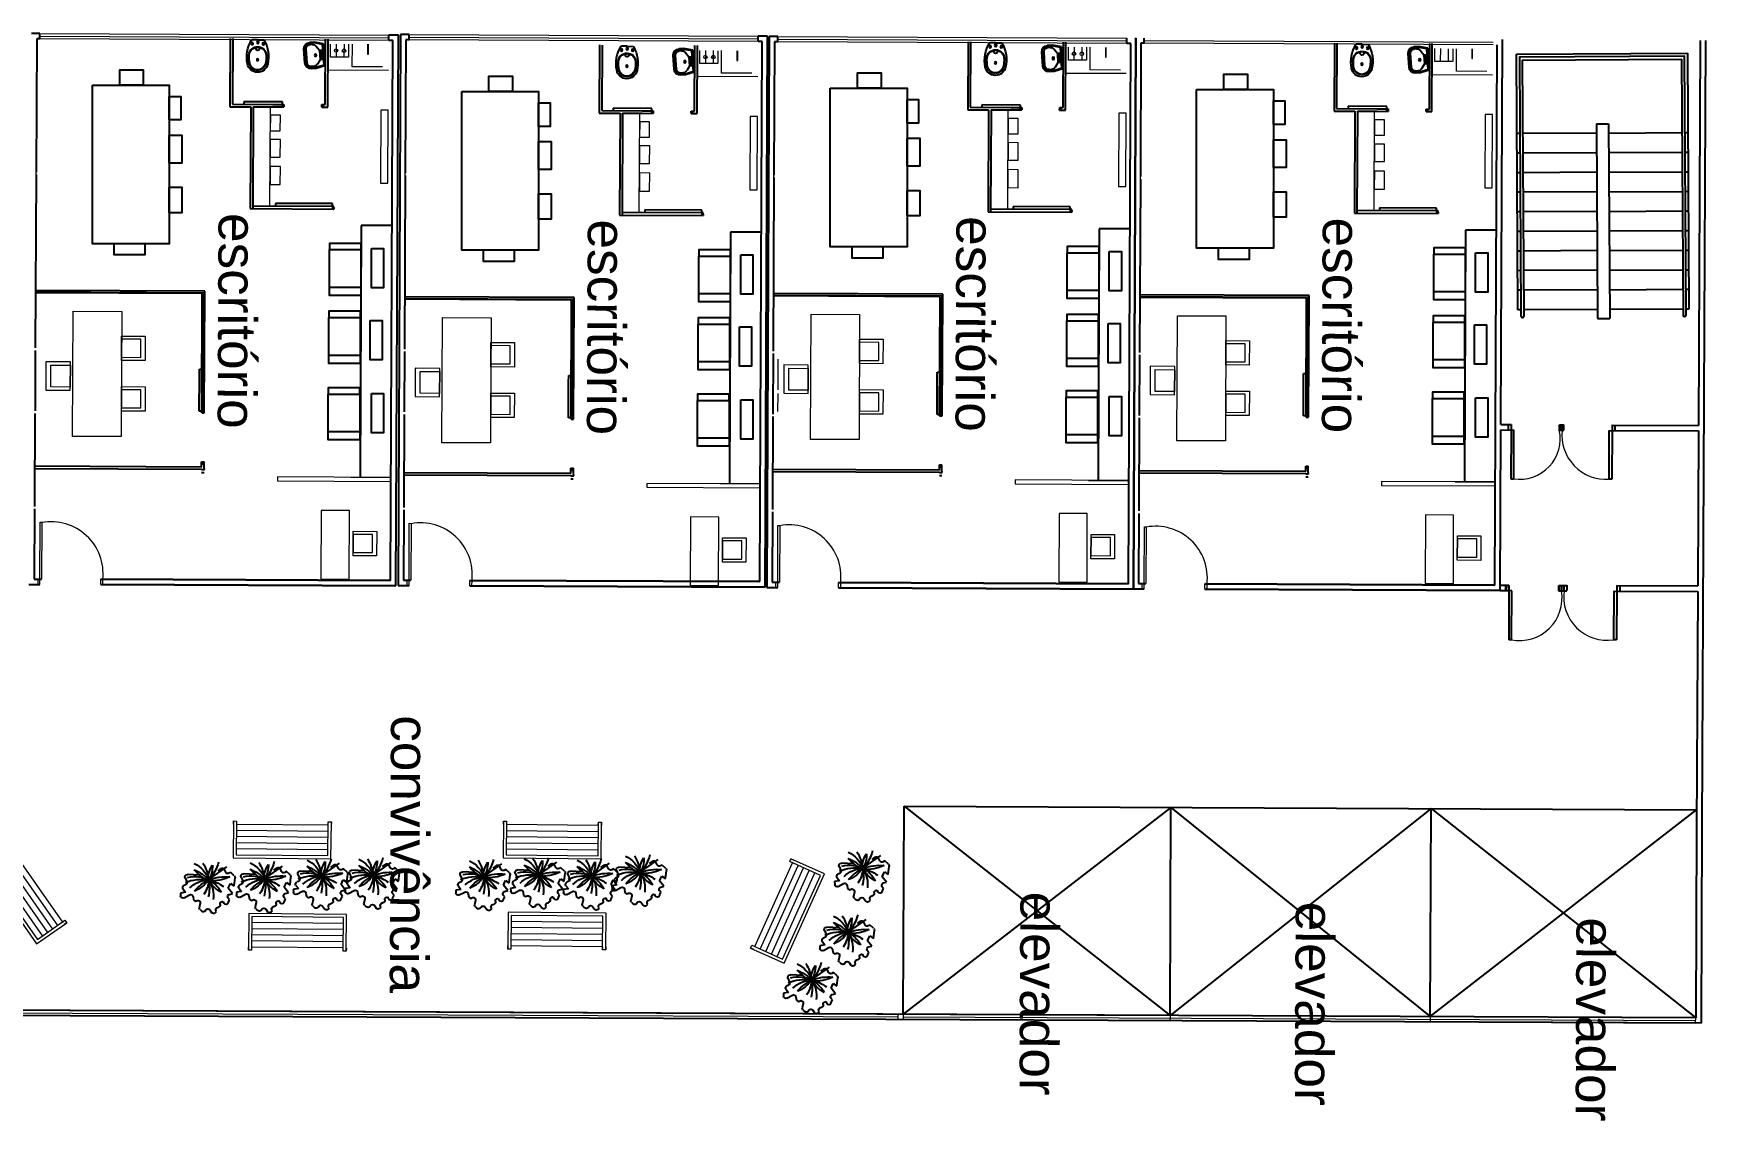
# Model space of a CAD drawing. Header units: metres. Extents: x 322294 to 7190115, y 7390841 to 10157759.
# Drawn here: x 323677.83 to 323705.16, y 7392809.88 to 7392827.64 of the extents above; entities that cross this region are included whole.
import ezdxf

# ---------------------------------------------------------------- set-up
doc = ezdxf.new("R2010")
doc.units = ezdxf.units.M
doc.layers.get('0').update_dxf_attribs({"lineweight": 18})
for name, color, linetype in [('Alvenaria', 6, 'Continuous'), ('Corrimão', 1, 'Continuous'), ('greeb', 92, 'Continuous'), ('HIDRAULICA', 3, 'Continuous'), ('PECAS', 2, 'Continuous')]:
    doc.layers.add(name, color=color, linetype=linetype)
for name, color, linetype, lineweight in [('ESQUADRIA', 2, 'Continuous', 15), ('linagrossa', 7, 'Continuous', 25), ('MÓVEIS', 7, 'Continuous', 13), ('PISO', 254, 'Continuous', 9), ('VIDRO', 4, 'Continuous', 15)]:
    doc.layers.add(name, color=color, linetype=linetype, lineweight=lineweight)
doc.styles.get("Standard").update_dxf_attribs({"font": 'arial.ttf'})

# ---------------------------------------------------------------- blocks, each defined once
blk = doc.blocks.new('Escada Emergência')
at = {"layer": 'Alvenaria'}
for p, q in [((-4.18, -0.05), (-4.18, 0)), ((-4.18, 0), (0, 0)), ((-3.86, -0.05), (-3.86, 0)), ((-3.54, -0.05), (-3.54, 0)), ((-3.22, -0.05), (-3.22, 0)), ((-2.9, -0.05), (-2.9, 0)), ((-2.58, -0.05), (-2.58, 0)), ((-2.26, -0.05), (-2.26, 0)), ((-1.94, -0.05), (-1.94, 0)), ((-1.62, -0.05), (-1.62, 0)), ((-1.3, -0.05), (-1.3, 0)), ((0, -2.8), (0, 0)), ((-4.18, -1.3), (-4.18, -0.1)), ((-3.86, -1.3), (-3.86, -0.1)), ((-3.54, -1.3), (-3.54, -0.1)), ((-3.22, -1.3), (-3.22, -0.1)), ((-2.9, -1.3), (-2.9, -0.1)), ((-2.58, -1.3), (-2.58, -0.1)), ((-2.26, -1.3), (-2.26, -0.1)), ((-1.94, -1.3), (-1.94, -0.1)), ((-1.62, -1.3), (-1.62, -0.1)), ((-1.3, -1.3), (-1.3, -0.1)), ((-1.15, -1.3), (-4.33, -1.3)), ((-4.33, -1.5), (-4.33, -1.3)), ((-1.15, -1.5), (-1.15, -1.3)), ((-1.15, -1.5), (-4.33, -1.5)), ((-4.18, -1.5), (-4.18, -2.7)), ((-3.86, -1.5), (-3.86, -2.7)), ((-3.54, -1.5), (-3.54, -2.7)), ((-3.22, -1.5), (-3.22, -2.7)), ((-2.9, -1.5), (-2.9, -2.7)), ((-2.58, -1.5), (-2.58, -2.7)), ((-2.26, -1.5), (-2.26, -2.7)), ((-1.94, -1.5), (-1.94, -2.7)), ((-1.62, -1.5), (-1.62, -2.7)), ((-1.3, -1.5), (-1.3, -2.7)), ((-4.18, -2.75), (-4.18, -2.8)), ((-4.18, -2.8), (0, -2.8)), ((-3.86, -2.75), (-3.86, -2.8)), ((-3.54, -2.75), (-3.54, -2.8)), ((-3.22, -2.75), (-3.22, -2.8)), ((-2.9, -2.75), (-2.9, -2.8)), ((-2.58, -2.75), (-2.58, -2.8)), ((-2.26, -2.75), (-2.26, -2.8)), ((-1.94, -2.75), (-1.94, -2.8)), ((-1.62, -2.75), (-1.62, -2.8)), ((-1.3, -2.75), (-1.3, -2.8))]:
    blk.add_line(p, q, dxfattribs=at)
at = {"layer": 'Corrimão'}
blk.add_lwpolyline([(-4.28, -0.05), (-0.05, -0.05), (-0.05, -2.75), (-4.28, -2.75, -1), (-4.28, -2.7), (-0.1, -2.7), (-0.1, -0.1), (-4.28, -0.1, -1)], format="xyb", close=True, dxfattribs=at)
blk = doc.blocks.new('tree-pl-31')
at = {"color": 0, "linetype": 'ByBlock'}
for p, q in [((-1.118, 0.086), (-0.991, 0.248)), ((-0.991, 0.248), (-0.91, 0.222)), ((-0.025, 0.096), (-0.862, 0.508)), ((-0.783, 0.29), (-0.75, 0.409)), ((-0.607, 0.471), (-0.458, 0.392)), ((0.314, 0.334), (0.829, 0.44)), ((0.946, 0.317), (0.902, 0.145)), ((0.977, 0.023), (1.035, 0.01)), ((-1.042, -0.33), (-1.136, -0.004)), ((-0.905, -0.207), (-1.042, -0.33)), ((-0.926, -0.64), (-0.782, -0.388)), ((-0.787, -0.657), (-0.926, -0.64)), ((-0.782, -0.388), (-0.905, -0.207)), ((0.74, -0.655), (0.668, -0.734)), ((0.74, -0.513), (0.74, -0.655)), ((1.118, -0.503), (0.872, -0.418)), ((1.101, -0.136), (1.021, -0.279)), ((1.021, -0.279), (1.238, -0.279)), ((1.238, -0.279), (1.25, -0.398)), ((-0.761, -0.878), (-0.716, -0.812)), ((-0.679, -1.011), (-0.761, -0.878)), ((-0.472, -0.907), (-0.499, -0.99)), ((-0.446, -0.906), (-0.472, -0.907)), ((-0.214, -1.12), (-0.244, -1.12)), ((-0.14, -1.29), (-0.129, -1.269)), ((-0.077, -1.333), (-0.14, -1.29)), ((0.128, -1.175), (0.069, -1.294)), ((0.32, -1.182), (0.291, -1.15)), ((0.533, -1.094), (0.473, -1.174)), ((0.481, -0.835), (0.551, -1.015)), ((0.668, -0.734), (0.62, -0.71))]:
    blk.add_line(p, q, dxfattribs=at)
for centre, radius, start, end in [((1.134, 1.495), 1.837, 204.01258, 231.15221), ((1.163, -0.151), 1.219, 124.5644, 168.64432), ((1.805, 0.115), 1.837, 157.61267, 180.81329), ((-1.04, 0.024), 0.1, 141.86272, 196.07988), ((-0.44, -1.708), 1.837, 77.33424, 105.43579), ((-0.44, 1.834), 1.837, 254.56421, 282.66576), ((-0.88, 0.317), 0.1, 252.24341, 344.54933), ((-0.654, 0.383), 0.1, 62.15895, 164.54933), ((0.679, -1.616), 1.837, 111.56279, 134.18424), ((-1.181, 0.474), 1.219, 305.80884, 342.56663), ((0.68, -0.921), 1.219, 123.73175, 160.48954), ((-1.182, -0.151), 1.219, 11.35568, 42.1465), ((0.929, 0.831), 1.219, 187.74703, 218.98324), ((1.083, -0.411), 1.219, 157.12713, 196.64003), ((0.719, -0.892), 1.219, 84.39933, 129.21764), ((-0.565, -1.675), 1.837, 48.96319, 73.76269), ((1.485, -0.961), 1.837, 121.9513, 146.58474), ((-1.047, 1.569), 1.837, 303.45503, 328.08846), ((1.163, 0.343), 1.219, 191.35568, 223.75306), ((1.805, 0.077), 1.837, 179.18671, 202.43807), ((0.558, -1.662), 1.837, 77.21474, 107.99123), ((0.114, -1.127), 1.219, 55.24334, 95.82227), ((0.895, 0.903), 1.219, 222.07606, 257.97502), ((0.849, 0.342), 0.1, 345.74529, 101.55475), ((0.999, 0.121), 0.1, 165.74529, 257.31082), ((1.013, -0.088), 0.1, 330.96283, 77.31082), ((-0.798, -0.756), 0.1, 325.85938, 83.2062), ((0.574, -0.799), 0.1, 62.83364, 201.1591), ((0.84, -0.513), 0.1, 71.08283, 180), ((1.151, -0.408), 0.1, 251.08283, 6.00473), ((-0.594, -0.959), 0.1, 211.51649, 342.00791), ((-0.442, -1.006), 0.1, 356.15566, 92.29225), ((-0.242, -1.02), 0.1, 176.15566, 268.75374), ((-0.216, -1.22), 0.1, 330.5417, 88.75374), ((-0.021, -1.25), 0.1, 235.69401, 333.92079), ((0.218, -1.219), 0.1, 43.07036, 153.92079), ((0.393, -1.113), 0.1, 223.07036, 322.83506), ((0.453, -1.034), 0.1, 322.83506, 10.9464)]:
    blk.add_arc(centre, radius, start, end, dxfattribs=at)
blk = doc.blocks.new('BANCO DE PRAÇA')
at = {"layer": 'MÓVEIS'}
for p, q in [((-1258.724, -31.249), (-1257.124, -31.249)), ((-1258.724, -31.849), (-1258.724, -31.249)), ((-1258.674, -31.299), (-1257.174, -31.299)), ((-1258.674, -31.849), (-1258.674, -31.299)), ((-1258.674, -31.399), (-1257.174, -31.399)), ((-1257.174, -31.299), (-1257.174, -31.849)), ((-1257.124, -31.249), (-1257.124, -31.849)), ((-1258.674, -31.499), (-1257.174, -31.499)), ((-1258.674, -31.599), (-1257.174, -31.599)), ((-1258.674, -31.699), (-1257.174, -31.699)), ((-1258.724, -31.799), (-1258.724, -31.849)), ((-1258.724, -31.849), (-1258.674, -31.849)), ((-1258.674, -31.799), (-1257.174, -31.799)), ((-1258.674, -31.849), (-1258.674, -31.799)), ((-1257.174, -31.799), (-1257.174, -31.849)), ((-1257.174, -31.849), (-1257.124, -31.849)), ((-1257.124, -31.849), (-1257.124, -31.799))]:
    blk.add_line(p, q, dxfattribs=at)
blk = doc.blocks.new('new block.dwg vaso sanitario')
at = {"layer": 'PECAS', "color": 0}
for q in [(0, 95.742742), (0, -95.742742)]:
    blk.add_line((0, 0), q, dxfattribs=at)
for centre, radius in [((40.000002, 0), 17.500001), ((62.500003, 91.500003), 17.500001), ((325.000014, 0), 15.000001), ((62.500003, -91.500004), 17.500001)]:
    blk.add_circle(centre, radius, dxfattribs=at)
for centre, radius, start, end in [((7.500001, 95.742742), 7.5, 120.612911, 180), ((281.877309, -367.965429), 546.302538, 78.038978, 120.612911), ((257.500011, 0), 145.000006, 94.115245, 180), ((257.500011, 0), 145.000006, 180, 265.884755), ((257.500011, 0), 138.500006, 94.115245, 180), ((257.500011, 0), 138.500006, 180, 265.884755), ((145.000006, 0), 30.000001, 213.541951, 146.458049), ((282.97582, -354.084727), 500.00002, 77.754014, 94.115245), ((282.97582, -354.084727), 493.50002, 77.754014, 94.115245), ((359.829176, 0), 131.170844, 0, 77.754014), ((359.829176, 0), 131.170844, 282.245986, 0), ((359.829176, 0), 137.670844, 0, 77.754014), ((359.829176, 0), 137.670844, 282.245986, 0), ((359.829176, 0), 170.170846, 0, 78.038978), ((359.829176, 0), 170.170846, 281.961022, 0), ((7.500001, -95.742742), 7.5, 180, 239.387089), ((281.877309, 367.965428), 546.302538, 239.387089, 281.961022), ((282.97582, 354.084726), 500.00002, 265.884755, 282.245986), ((282.97582, 354.084726), 493.50002, 265.884755, 282.245986)]:
    blk.add_arc(centre, radius, start, end, dxfattribs=at)
blk = doc.blocks.new('pia de banheiro')
at = {"layer": 'HIDRAULICA', "color": 0}
for p, q in [((-1167.941, -47.098), (-1167.741, -47.048)), ((-1167.941, -47.598), (-1167.941, -47.098)), ((-1167.921, -47.113), (-1167.736, -47.067)), ((-1167.921, -47.582), (-1167.921, -47.113)), ((-1167.921, -47.248), (-1167.841, -47.248)), ((-1167.841, -47.248), (-1167.767, -47.141)), ((-1167.841, -47.248), (-1167.841, -47.448)), ((-1167.741, -47.048), (-1167.632, -47.048)), ((-1167.741, -47.068), (-1167.632, -47.068)), ((-1167.685, -47.098), (-1167.632, -47.098)), ((-1167.541, -47.506), (-1167.541, -47.189)), ((-1167.511, -47.506), (-1167.511, -47.189)), ((-1167.491, -47.506), (-1167.491, -47.189)), ((-1167.941, -47.598), (-1167.741, -47.648)), ((-1167.841, -47.448), (-1167.921, -47.448)), ((-1167.921, -47.582), (-1167.736, -47.628)), ((-1167.841, -47.448), (-1167.771, -47.553)), ((-1167.741, -47.628), (-1167.632, -47.628)), ((-1167.741, -47.648), (-1167.632, -47.648)), ((-1167.687, -47.598), (-1167.632, -47.598))]:
    blk.add_line(p, q, dxfattribs=at)
for centre, radius in [((-1167.881, -47.348), 0.0195), ((-1167.881, -47.298), 0.0183), ((-1167.881, -47.398), 0.0182), ((-1167.741, -47.348), 0.0234)]:
    blk.add_circle(centre, radius, dxfattribs=at)
for centre, radius, start, end in [((-1167.685, -47.198), 0.1, 90, 145.2405), ((-1167.632, -47.189), 0.141, 0, 90), ((-1167.632, -47.189), 0.121, 0, 90), ((-1167.632, -47.189), 0.0914, 0, 90), ((-1167.687, -47.498), 0.1, 213.7272, 270), ((-1167.632, -47.506), 0.0914, 270, 0), ((-1167.632, -47.506), 0.121, 270, 0), ((-1167.632, -47.506), 0.141, 270, 0)]:
    blk.add_arc(centre, radius, start, end, dxfattribs=at)

msp = doc.modelspace()

# ---------------------------------------------------------------- linework, layer by layer
at = {"layer": 'ESQUADRIA'}
for centre, radius, start, end in [((323702.122, 7392821.024), 0.664, 261.6791, 11.9465), ((323703.537, 7392821.082), 0.723, 173.6941, 273.7321), ((323678.117, 7392818.818), 0.848, 353.7691, 100.3564), ((323684.153, 7392818.801), 0.848, 353.7691, 100.3564), ((323690.18, 7392818.768), 0.848, 353.7691, 100.3564), ((323696.17, 7392818.745), 0.848, 353.7691, 100.3564), ((323702.122, 7392818.421), 0.695, 258.9733, 9.4248), ((323703.557, 7392818.443), 0.714, 172.1297, 278.4274)]:
    msp.add_arc(centre, radius, start, end, dxfattribs=at)
at = {"layer": 'linagrossa'}
for p, q in [((323677.931, 7392827.644), (323677.792, 7392827.644)), ((323677.879, 7392827.556), (323677.869, 7392825.38)), ((323677.931, 7392827.556), (323677.879, 7392827.556)), ((323677.931, 7392827.556), (323677.931, 7392827.644)), ((323681.042, 7392827.561), (323681.037, 7392826.448)), ((323681.083, 7392827.56), (323681.078, 7392826.489)), ((323682.596, 7392826.482), (323682.601, 7392827.553)), ((323682.637, 7392826.441), (323682.642, 7392827.553)), ((323683.792, 7392827.617), (323683.638, 7392827.618)), ((323683.638, 7392827.53), (323683.638, 7392827.618)), ((323683.704, 7392827.53), (323683.638, 7392827.53)), ((323683.664, 7392818.705), (323683.704, 7392827.53)), ((323683.751, 7392818.617), (323683.792, 7392827.617)), ((323683.828, 7392827.627), (323683.787, 7392818.627)), ((323683.967, 7392827.626), (323683.828, 7392827.627)), ((323683.915, 7392827.539), (323683.905, 7392825.363)), ((323683.967, 7392827.539), (323683.915, 7392827.539)), ((323683.967, 7392827.539), (323683.967, 7392827.626)), ((323689.673, 7392827.513), (323689.674, 7392827.6)), ((323689.74, 7392827.512), (323689.673, 7392827.513)), ((323689.828, 7392827.599), (323689.674, 7392827.6)), ((323689.7, 7392818.688), (323689.74, 7392827.512)), ((323689.787, 7392818.6), (323689.828, 7392827.599)), ((323689.855, 7392827.594), (323689.814, 7392818.594)), ((323689.994, 7392827.593), (323689.855, 7392827.594)), ((323689.942, 7392827.506), (323689.932, 7392825.33)), ((323689.994, 7392827.506), (323689.942, 7392827.506)), ((323689.994, 7392827.506), (323689.994, 7392827.593)), ((323693.105, 7392827.51), (323693.1, 7392826.398)), ((323693.146, 7392827.51), (323693.141, 7392826.438)), ((323694.659, 7392826.432), (323694.664, 7392827.503)), ((323694.7, 7392826.39), (323694.705, 7392827.503)), ((323695.701, 7392827.48), (323695.701, 7392827.567)), ((323695.767, 7392827.479), (323695.701, 7392827.48)), ((323695.727, 7392818.654), (323695.767, 7392827.479)), ((323695.845, 7392827.571), (323695.804, 7392818.571)), ((323695.814, 7392818.567), (323695.855, 7392827.566)), ((323695.932, 7392827.483), (323695.922, 7392825.307)), ((323695.984, 7392827.483), (323695.932, 7392827.483)), ((323695.984, 7392827.483), (323695.984, 7392827.57)), ((323699.095, 7392827.487), (323699.09, 7392826.375)), ((323699.136, 7392827.487), (323699.131, 7392826.416)), ((323700.649, 7392826.409), (323700.654, 7392827.48)), ((323700.69, 7392826.368), (323700.695, 7392827.48)), ((323701.816, 7392821.254), (323701.845, 7392827.544)), ((323705.075, 7392827.529), (323705.046, 7392821.239)), ((323705.162, 7392827.529), (323705.104, 7392814.661)), ((323687.08, 7392827.456), (323687.075, 7392826.343)), ((323687.121, 7392827.455), (323687.116, 7392826.384)), ((323688.634, 7392826.377), (323688.639, 7392827.448)), ((323688.675, 7392826.336), (323688.68, 7392827.448)), ((323701.716, 7392818.632), (323701.757, 7392827.457)), ((323681.037, 7392826.448), (323681.378, 7392826.447)), ((323681.078, 7392826.489), (323681.741, 7392826.486)), ((323681.898, 7392826.525), (323681.265, 7392826.528)), ((323681.265, 7392826.528), (323681.265, 7392826.488)), ((323681.378, 7392826.447), (323681.371, 7392824.783)), ((323681.419, 7392826.446), (323681.412, 7392824.783)), ((323681.419, 7392826.446), (323681.74, 7392826.445)), ((323681.74, 7392826.445), (323681.92, 7392826.444)), ((323681.741, 7392826.486), (323681.922, 7392826.485)), ((323681.897, 7392826.444), (323681.898, 7392826.485)), ((323681.898, 7392826.485), (323681.898, 7392826.525)), ((323681.92, 7392826.485), (323681.92, 7392826.444)), ((323681.92, 7392826.444), (323681.92, 7392826.485)), ((323682.54, 7392826.441), (323682.541, 7392826.482)), ((323682.54, 7392826.441), (323682.637, 7392826.441)), ((323682.541, 7392826.482), (323682.596, 7392826.482)), ((323682.561, 7392826.441), (323682.561, 7392826.482)), ((323687.935, 7392826.42), (323687.303, 7392826.423)), ((323687.303, 7392826.423), (323687.303, 7392826.383)), ((323687.935, 7392826.38), (323687.935, 7392826.42)), ((323693.1, 7392826.398), (323693.441, 7392826.396)), ((323693.141, 7392826.438), (323693.804, 7392826.435)), ((323693.961, 7392826.475), (323693.328, 7392826.478)), ((323693.328, 7392826.478), (323693.328, 7392826.438)), ((323693.441, 7392826.396), (323693.434, 7392824.732)), ((323693.482, 7392826.396), (323693.475, 7392824.732)), ((323693.482, 7392826.396), (323693.803, 7392826.394)), ((323693.803, 7392826.394), (323693.983, 7392826.394)), ((323693.804, 7392826.435), (323693.985, 7392826.435)), ((323693.96, 7392826.394), (323693.961, 7392826.435)), ((323693.961, 7392826.435), (323693.961, 7392826.475)), ((323693.983, 7392826.435), (323693.983, 7392826.394)), ((323693.983, 7392826.394), (323693.983, 7392826.435)), ((323694.603, 7392826.391), (323694.604, 7392826.432)), ((323694.603, 7392826.391), (323694.7, 7392826.39)), ((323694.604, 7392826.432), (323694.659, 7392826.432)), ((323694.624, 7392826.391), (323694.624, 7392826.432)), ((323699.131, 7392826.416), (323699.793, 7392826.413)), ((323699.318, 7392826.455), (323699.317, 7392826.415)), ((323699.95, 7392826.452), (323699.318, 7392826.455)), ((323699.793, 7392826.413), (323699.974, 7392826.412)), ((323699.95, 7392826.412), (323699.95, 7392826.452)), ((323699.95, 7392826.371), (323699.95, 7392826.412)), ((323699.972, 7392826.412), (323699.972, 7392826.371)), ((323699.972, 7392826.371), (323699.973, 7392826.412)), ((323700.593, 7392826.409), (323700.649, 7392826.409)), ((323700.593, 7392826.368), (323700.593, 7392826.409)), ((323700.614, 7392826.368), (323700.614, 7392826.409)), ((323687.075, 7392826.343), (323687.416, 7392826.342)), ((323687.116, 7392826.384), (323687.778, 7392826.381)), ((323687.416, 7392826.342), (323687.408, 7392824.678)), ((323687.457, 7392826.341), (323687.449, 7392824.678)), ((323687.457, 7392826.341), (323687.778, 7392826.34)), ((323687.778, 7392826.381), (323687.959, 7392826.38)), ((323687.778, 7392826.34), (323687.957, 7392826.339)), ((323687.935, 7392826.339), (323687.935, 7392826.38)), ((323687.957, 7392826.38), (323687.957, 7392826.339)), ((323687.957, 7392826.339), (323687.958, 7392826.38)), ((323688.578, 7392826.377), (323688.634, 7392826.377)), ((323688.578, 7392826.336), (323688.578, 7392826.377)), ((323688.578, 7392826.336), (323688.675, 7392826.336)), ((323688.599, 7392826.336), (323688.599, 7392826.377)), ((323699.09, 7392826.375), (323699.431, 7392826.373)), ((323699.431, 7392826.373), (323699.423, 7392824.71)), ((323699.472, 7392826.373), (323699.464, 7392824.709)), ((323699.472, 7392826.373), (323699.793, 7392826.372)), ((323699.793, 7392826.372), (323699.972, 7392826.371)), ((323700.593, 7392826.368), (323700.69, 7392826.368)), ((323677.869, 7392825.339), (323677.856, 7392822.506)), ((323683.905, 7392825.322), (323683.892, 7392822.489)), ((323689.932, 7392825.289), (323689.919, 7392822.456)), ((323695.922, 7392825.266), (323695.909, 7392822.433)), ((323681.371, 7392824.783), (323682.739, 7392824.776)), ((323682.739, 7392824.817), (323681.412, 7392824.823)), ((323682.714, 7392824.864), (323681.782, 7392824.868)), ((323681.782, 7392824.868), (323681.782, 7392824.822)), ((323682.713, 7392824.817), (323682.714, 7392824.864)), ((323682.713, 7392824.817), (323682.713, 7392824.777)), ((323682.739, 7392824.797), (323682.739, 7392824.817)), ((323682.739, 7392824.797), (323682.739, 7392824.776)), ((323688.751, 7392824.759), (323687.819, 7392824.763)), ((323687.819, 7392824.763), (323687.819, 7392824.717)), ((323688.751, 7392824.713), (323688.751, 7392824.759)), ((323694.802, 7392824.767), (323693.475, 7392824.773)), ((323694.777, 7392824.813), (323693.845, 7392824.818)), ((323693.845, 7392824.818), (323693.845, 7392824.771)), ((323694.776, 7392824.767), (323694.777, 7392824.813)), ((323694.776, 7392824.767), (323694.776, 7392824.726)), ((323694.802, 7392824.746), (323694.802, 7392824.767)), ((323694.802, 7392824.746), (323694.802, 7392824.726)), ((323700.792, 7392824.744), (323699.464, 7392824.75)), ((323700.766, 7392824.791), (323699.834, 7392824.795)), ((323699.834, 7392824.795), (323699.834, 7392824.749)), ((323700.766, 7392824.744), (323700.766, 7392824.791)), ((323683.186, 7392824.505), (323683.167, 7392820.393)), ((323683.684, 7392824.505), (323683.186, 7392824.505)), ((323687.408, 7392824.678), (323688.776, 7392824.672)), ((323688.777, 7392824.712), (323687.449, 7392824.718)), ((323688.751, 7392824.713), (323688.751, 7392824.672)), ((323688.777, 7392824.692), (323688.776, 7392824.672)), ((323688.777, 7392824.692), (323688.777, 7392824.712)), ((323693.434, 7392824.732), (323694.802, 7392824.726)), ((323699.423, 7392824.71), (323700.791, 7392824.703)), ((323700.766, 7392824.744), (323700.766, 7392824.703)), ((323700.791, 7392824.724), (323700.792, 7392824.744)), ((323700.791, 7392824.724), (323700.791, 7392824.703)), ((323689.223, 7392824.4), (323689.205, 7392820.288)), ((323689.722, 7392824.4), (323689.223, 7392824.4)), ((323695.249, 7392824.455), (323695.23, 7392820.342)), ((323695.747, 7392824.455), (323695.249, 7392824.455)), ((323701.238, 7392824.432), (323701.219, 7392820.32)), ((323701.737, 7392824.432), (323701.238, 7392824.432)), ((323680.628, 7392823.434), (323677.852, 7392823.447)), ((323680.587, 7392823.394), (323677.852, 7392823.406)), ((323680.578, 7392821.448), (323680.587, 7392823.394)), ((323680.619, 7392821.448), (323680.628, 7392823.434)), ((323692.691, 7392823.384), (323689.915, 7392823.397)), ((323692.682, 7392821.398), (323692.691, 7392823.384)), ((323686.625, 7392823.289), (323683.889, 7392823.301)), ((323686.666, 7392823.33), (323683.89, 7392823.342)), ((323686.616, 7392821.343), (323686.625, 7392823.289)), ((323686.657, 7392821.343), (323686.666, 7392823.33)), ((323692.65, 7392823.343), (323689.915, 7392823.356)), ((323692.641, 7392821.398), (323692.65, 7392823.343)), ((323698.64, 7392823.321), (323695.904, 7392823.333)), ((323698.681, 7392823.361), (323695.905, 7392823.374)), ((323698.631, 7392821.375), (323698.64, 7392823.321)), ((323698.672, 7392821.375), (323698.681, 7392823.361)), ((323677.856, 7392822.465), (323677.852, 7392821.477)), ((323683.892, 7392822.448), (323683.887, 7392821.46)), ((323689.919, 7392822.415), (323689.915, 7392821.426)), ((323695.909, 7392822.392), (323695.904, 7392821.404)), ((323680.536, 7392821.472), (323680.539, 7392822.053)), ((323680.539, 7392822.053), (323680.539, 7392822.161)), ((323680.539, 7392822.161), (323680.582, 7392822.161)), ((323686.576, 7392821.948), (323686.577, 7392822.056)), ((323686.577, 7392822.056), (323686.619, 7392822.056)), ((323692.602, 7392822.002), (323692.602, 7392822.11)), ((323692.602, 7392822.11), (323692.645, 7392822.11)), ((323698.591, 7392821.979), (323698.592, 7392822.088)), ((323698.592, 7392822.088), (323698.634, 7392822.088)), ((323686.574, 7392821.367), (323686.576, 7392821.948)), ((323692.599, 7392821.421), (323692.602, 7392822.002)), ((323698.589, 7392821.399), (323698.591, 7392821.979)), ((323680.578, 7392821.472), (323680.536, 7392821.472)), ((323680.619, 7392821.471), (323680.578, 7392821.472)), ((323677.851, 7392821.436), (323677.844, 7392819.918)), ((323680.599, 7392821.448), (323680.578, 7392821.448)), ((323680.578, 7392821.448), (323680.619, 7392821.448)), ((323680.599, 7392821.448), (323680.599, 7392821.448)), ((323683.887, 7392821.419), (323683.88, 7392819.9)), ((323686.616, 7392821.367), (323686.574, 7392821.367)), ((323686.657, 7392821.366), (323686.616, 7392821.367)), ((323686.636, 7392821.343), (323686.616, 7392821.343)), ((323686.616, 7392821.343), (323686.657, 7392821.343)), ((323686.636, 7392821.343), (323686.636, 7392821.343)), ((323689.914, 7392821.386), (323689.907, 7392819.867)), ((323692.641, 7392821.421), (323692.599, 7392821.421)), ((323692.682, 7392821.421), (323692.641, 7392821.421)), ((323692.662, 7392821.398), (323692.641, 7392821.398)), ((323692.641, 7392821.398), (323692.682, 7392821.398)), ((323692.662, 7392821.398), (323692.662, 7392821.398)), ((323695.904, 7392821.363), (323695.897, 7392819.845)), ((323698.631, 7392821.398), (323698.589, 7392821.399)), ((323698.672, 7392821.398), (323698.631, 7392821.398)), ((323698.651, 7392821.375), (323698.631, 7392821.375)), ((323698.631, 7392821.375), (323698.672, 7392821.375)), ((323698.651, 7392821.375), (323698.651, 7392821.375)), ((323701.816, 7392821.254), (323701.984, 7392821.253)), ((323701.936, 7392821.255), (323701.936, 7392821.167)), ((323701.984, 7392821.255), (323701.984, 7392821.167)), ((323702.772, 7392821.164), (323702.772, 7392821.252)), ((323702.772, 7392821.249), (323702.845, 7392821.249)), ((323702.8, 7392821.251), (323702.799, 7392821.163)), ((323702.818, 7392821.251), (323702.818, 7392821.164)), ((323702.845, 7392821.163), (323702.845, 7392821.251)), ((323703.633, 7392821.248), (323703.633, 7392821.16)), ((323703.633, 7392821.245), (323705.046, 7392821.239)), ((323703.681, 7392821.247), (323703.681, 7392821.16)), ((323701.804, 7392818.544), (323701.815, 7392821.166)), ((323701.815, 7392821.166), (323702.03, 7392821.165)), ((323701.984, 7392821.167), (323701.98, 7392820.367)), ((323702.026, 7392820.367), (323702.03, 7392821.167)), ((323702.772, 7392821.162), (323702.818, 7392821.162)), ((323702.818, 7392821.162), (323702.845, 7392821.161)), ((323703.584, 7392820.36), (323703.587, 7392821.16)), ((323703.587, 7392821.158), (323705.046, 7392821.151)), ((323703.633, 7392821.16), (323703.629, 7392820.36)), ((323705.046, 7392821.151), (323705.034, 7392818.617)), ((323680.574, 7392820.561), (323680.575, 7392820.648)), ((323680.575, 7392820.648), (323680.616, 7392820.648)), ((323680.615, 7392820.56), (323680.616, 7392820.648)), ((323680.574, 7392820.561), (323677.839, 7392820.573)), ((323680.574, 7392820.52), (323677.839, 7392820.532)), ((323680.574, 7392820.614), (323680.615, 7392820.614)), ((323680.574, 7392820.52), (323680.621, 7392820.52)), ((323680.574, 7392820.472), (323680.615, 7392820.472)), ((323680.621, 7392820.52), (323680.615, 7392820.56)), ((323686.612, 7392820.415), (323683.876, 7392820.427)), ((323686.612, 7392820.456), (323683.877, 7392820.468)), ((323686.612, 7392820.456), (323686.612, 7392820.543)), ((323686.612, 7392820.543), (323686.653, 7392820.543)), ((323686.612, 7392820.509), (323686.653, 7392820.509)), ((323686.612, 7392820.415), (323686.659, 7392820.415)), ((323686.653, 7392820.456), (323686.653, 7392820.543)), ((323686.659, 7392820.415), (323686.653, 7392820.456)), ((323692.637, 7392820.51), (323689.902, 7392820.523)), ((323692.637, 7392820.469), (323689.902, 7392820.482)), ((323692.637, 7392820.51), (323692.638, 7392820.598)), ((323692.637, 7392820.469), (323692.684, 7392820.469)), ((323692.637, 7392820.422), (323692.678, 7392820.421)), ((323692.638, 7392820.598), (323692.679, 7392820.598)), ((323692.638, 7392820.564), (323692.678, 7392820.564)), ((323692.678, 7392820.51), (323692.679, 7392820.598)), ((323692.684, 7392820.469), (323692.678, 7392820.51)), ((323698.627, 7392820.488), (323695.891, 7392820.5)), ((323698.627, 7392820.447), (323695.891, 7392820.459)), ((323698.626, 7392820.399), (323698.667, 7392820.399)), ((323698.627, 7392820.488), (323698.627, 7392820.575)), ((323698.627, 7392820.575), (323698.668, 7392820.575)), ((323698.627, 7392820.541), (323698.668, 7392820.541)), ((323698.627, 7392820.447), (323698.673, 7392820.447)), ((323698.668, 7392820.487), (323698.668, 7392820.575)), ((323698.673, 7392820.447), (323698.668, 7392820.487)), ((323686.612, 7392820.367), (323686.652, 7392820.367)), ((323701.98, 7392820.367), (323702.026, 7392820.367)), ((323703.629, 7392820.36), (323703.584, 7392820.36)), ((323677.844, 7392819.877), (323677.839, 7392818.731)), ((323683.88, 7392819.86), (323683.875, 7392818.714)), ((323689.907, 7392819.826), (323689.902, 7392818.681)), ((323695.897, 7392819.804), (323695.892, 7392818.658)), ((323677.839, 7392818.731), (323677.96, 7392818.731)), ((323677.751, 7392818.644), (323677.931, 7392818.643)), ((323678.925, 7392818.727), (323683.664, 7392818.705)), ((323683.664, 7392818.705), (323678.925, 7392818.727)), ((323678.925, 7392818.639), (323683.751, 7392818.617)), ((323683.751, 7392818.617), (323678.925, 7392818.639)), ((323683.787, 7392818.627), (323683.967, 7392818.626)), ((323683.875, 7392818.714), (323683.996, 7392818.714)), ((323684.961, 7392818.709), (323689.7, 7392818.688)), ((323689.7, 7392818.688), (323684.961, 7392818.709)), ((323684.961, 7392818.622), (323689.787, 7392818.6)), ((323689.787, 7392818.6), (323684.961, 7392818.622)), ((323689.814, 7392818.594), (323689.994, 7392818.593)), ((323689.902, 7392818.681), (323690.023, 7392818.68)), ((323690.988, 7392818.676), (323695.727, 7392818.654)), ((323695.727, 7392818.654), (323690.988, 7392818.676)), ((323690.988, 7392818.589), (323695.814, 7392818.567)), ((323695.814, 7392818.567), (323690.988, 7392818.589)), ((323695.804, 7392818.571), (323695.983, 7392818.57)), ((323695.892, 7392818.658), (323696.012, 7392818.658)), ((323696.978, 7392818.653), (323701.716, 7392818.632)), ((323701.716, 7392818.632), (323696.978, 7392818.653)), ((323696.978, 7392818.566), (323701.804, 7392818.544)), ((323701.804, 7392818.544), (323696.978, 7392818.566)), ((323701.804, 7392818.631), (323701.946, 7392818.631)), ((323701.804, 7392818.544), (323701.947, 7392818.543)), ((323701.898, 7392818.543), (323701.899, 7392818.631)), ((323701.9, 7392818.627), (323701.899, 7392818.539)), ((323701.947, 7392818.539), (323701.944, 7392817.739)), ((323701.946, 7392818.543), (323701.946, 7392818.631)), ((323701.948, 7392818.627), (323701.947, 7392818.539)), ((323701.993, 7392818.539), (323701.947, 7392818.543)), ((323701.989, 7392817.739), (323701.993, 7392818.539)), ((323702.761, 7392818.539), (323702.762, 7392818.627)), ((323702.761, 7392818.539), (323702.85, 7392818.539)), ((323702.762, 7392818.627), (323702.896, 7392818.626)), ((323702.763, 7392818.623), (323702.763, 7392818.535)), ((323702.807, 7392818.627), (323702.807, 7392818.539)), ((323702.808, 7392818.535), (323702.808, 7392818.623)), ((323702.85, 7392818.541), (323702.851, 7392818.628)), ((323702.85, 7392818.539), (323702.896, 7392818.539)), ((323702.896, 7392818.628), (323702.896, 7392818.541)), ((323703.662, 7392817.737), (323703.666, 7392818.537)), ((323703.666, 7392818.535), (323705.034, 7392818.529)), ((323703.711, 7392818.537), (323703.708, 7392817.737)), ((323703.712, 7392818.624), (323703.711, 7392818.537)), ((323703.712, 7392818.623), (323705.034, 7392818.617)), ((323703.759, 7392818.624), (323703.759, 7392818.537)), ((323705.034, 7392818.529), (323705.016, 7392814.662)), ((323701.989, 7392817.739), (323701.944, 7392817.739)), ((323703.708, 7392817.737), (323703.662, 7392817.737)), ((323692.043, 7392811.622), (323692.059, 7392815.02)), ((323696.422, 7392815), (323692.043, 7392811.622)), ((323692.059, 7392815.02), (323705.017, 7392814.961)), ((323692.059, 7392815.02), (323696.407, 7392811.602)), ((323696.407, 7392811.602), (323696.422, 7392815)), ((323700.675, 7392814.981), (323696.407, 7392811.602)), ((323696.422, 7392815), (323700.66, 7392811.583)), ((323700.66, 7392811.583), (323700.675, 7392814.981)), ((323700.66, 7392811.583), (323705.017, 7392814.961)), ((323700.675, 7392814.981), (323705.002, 7392811.563)), ((323705.016, 7392814.662), (323705.002, 7392811.563)), ((323705.104, 7392814.661), (323705.089, 7392811.475)), ((323705.089, 7392811.475), (323662.339, 7392811.67)), ((323705.002, 7392811.563), (323662.463, 7392811.757)), ((323696.407, 7392811.602), (323671.194, 7392811.717))]:
    msp.add_line(p, q, dxfattribs=at)
for points in [[(323679.62, 7392826.802), (323679.236, 7392826.802), (323679.236, 7392827.051), (323679.62, 7392827.051)], [(323685.658, 7392826.697), (323685.273, 7392826.697), (323685.273, 7392826.946), (323685.658, 7392826.946)], [(323691.683, 7392826.752), (323691.299, 7392826.752), (323691.299, 7392827.001), (323691.683, 7392827.001)], [(323697.672, 7392826.729), (323697.288, 7392826.729), (323697.288, 7392826.978), (323697.672, 7392826.978)], [(323678.789, 7392826.802), (323680.046, 7392826.802), (323680.046, 7392824.207), (323678.789, 7392824.207)], [(323684.827, 7392826.697), (323686.084, 7392826.697), (323686.084, 7392824.102), (323684.827, 7392824.102)], [(323690.852, 7392826.752), (323692.109, 7392826.752), (323692.109, 7392824.157), (323690.852, 7392824.157)], [(323696.842, 7392826.729), (323698.098, 7392826.729), (323698.098, 7392824.134), (323696.842, 7392824.134)], [(323680.046, 7392826.615), (323680.233, 7392826.615), (323680.233, 7392826.231), (323680.046, 7392826.231)], [(323686.084, 7392826.51), (323686.271, 7392826.51), (323686.271, 7392826.126), (323686.084, 7392826.126)], [(323692.109, 7392826.565), (323692.296, 7392826.565), (323692.296, 7392826.181), (323692.109, 7392826.181)], [(323698.098, 7392826.542), (323698.285, 7392826.542), (323698.285, 7392826.158), (323698.098, 7392826.158)], [(323680.046, 7392825.982), (323680.254, 7392825.982), (323680.254, 7392825.526), (323680.046, 7392825.526)], [(323686.084, 7392825.877), (323686.291, 7392825.877), (323686.291, 7392825.421), (323686.084, 7392825.421)], [(323692.109, 7392825.932), (323692.317, 7392825.932), (323692.317, 7392825.475), (323692.109, 7392825.475)], [(323698.098, 7392825.909), (323698.306, 7392825.909), (323698.306, 7392825.453), (323698.098, 7392825.453)], [(323680.046, 7392825.131), (323680.254, 7392825.131), (323680.254, 7392824.716), (323680.046, 7392824.716)], [(323686.084, 7392825.026), (323686.291, 7392825.026), (323686.291, 7392824.611), (323686.084, 7392824.611)], [(323692.109, 7392825.081), (323692.317, 7392825.081), (323692.317, 7392824.666), (323692.109, 7392824.666)], [(323698.098, 7392825.058), (323698.306, 7392825.058), (323698.306, 7392824.643), (323698.098, 7392824.643)], [(323679.652, 7392824.207), (323679.142, 7392824.207), (323679.142, 7392824.031), (323679.652, 7392824.031)], [(323683.184, 7392824.215), (323682.665, 7392824.215), (323682.665, 7392824.112), (323683.184, 7392824.112)], [(323682.665, 7392824.112), (323683.18, 7392824.112), (323683.18, 7392823.364), (323682.665, 7392823.364)], [(323683.352, 7392824.133), (323683.549, 7392824.133), (323683.549, 7392823.489), (323683.352, 7392823.489)], [(323685.689, 7392824.102), (323685.18, 7392824.102), (323685.18, 7392823.926), (323685.689, 7392823.926)], [(323689.222, 7392824.111), (323688.703, 7392824.111), (323688.703, 7392824.007), (323689.222, 7392824.007)], [(323688.703, 7392824.007), (323689.218, 7392824.007), (323689.218, 7392823.259), (323688.703, 7392823.259)], [(323689.389, 7392824.028), (323689.587, 7392824.028), (323689.587, 7392823.384), (323689.389, 7392823.384)], [(323691.715, 7392824.157), (323691.205, 7392824.157), (323691.205, 7392823.981), (323691.715, 7392823.981)], [(323695.247, 7392824.165), (323694.728, 7392824.165), (323694.728, 7392824.061), (323695.247, 7392824.061)], [(323694.728, 7392824.061), (323695.243, 7392824.061), (323695.243, 7392823.314), (323694.728, 7392823.314)], [(323695.415, 7392824.082), (323695.612, 7392824.082), (323695.612, 7392823.438), (323695.415, 7392823.438)], [(323697.704, 7392824.134), (323697.195, 7392824.134), (323697.195, 7392823.958), (323697.704, 7392823.958)], [(323701.237, 7392824.142), (323700.718, 7392824.142), (323700.718, 7392824.039), (323701.237, 7392824.039)], [(323700.718, 7392824.039), (323701.233, 7392824.039), (323701.233, 7392823.291), (323700.718, 7392823.291)], [(323701.404, 7392824.06), (323701.601, 7392824.06), (323701.601, 7392823.416), (323701.404, 7392823.416)], [(323683.18, 7392823.364), (323682.665, 7392823.364), (323682.665, 7392823.499), (323683.18, 7392823.499)], [(323689.218, 7392823.259), (323688.703, 7392823.259), (323688.703, 7392823.394), (323689.218, 7392823.394)], [(323695.243, 7392823.314), (323694.728, 7392823.314), (323694.728, 7392823.449), (323695.243, 7392823.449)], [(323701.233, 7392823.291), (323700.718, 7392823.291), (323700.718, 7392823.426), (323701.233, 7392823.426)], [(323683.174, 7392823.105), (323682.655, 7392823.105), (323682.655, 7392823.001), (323683.174, 7392823.001)], [(323682.655, 7392823.001), (323683.17, 7392823.001), (323683.17, 7392822.254), (323682.655, 7392822.254)], [(323683.331, 7392822.957), (323683.528, 7392822.957), (323683.528, 7392822.313), (323683.331, 7392822.313)], [(323689.212, 7392823), (323688.693, 7392823), (323688.693, 7392822.896), (323689.212, 7392822.896)], [(323688.693, 7392822.896), (323689.208, 7392822.896), (323689.208, 7392822.149), (323688.693, 7392822.149)], [(323689.369, 7392822.852), (323689.566, 7392822.852), (323689.566, 7392822.208), (323689.369, 7392822.208)], [(323695.237, 7392823.055), (323694.718, 7392823.055), (323694.718, 7392822.951), (323695.237, 7392822.951)], [(323694.718, 7392822.951), (323695.233, 7392822.951), (323695.233, 7392822.203), (323694.718, 7392822.203)], [(323695.394, 7392822.906), (323695.591, 7392822.906), (323695.591, 7392822.263), (323695.394, 7392822.263)], [(323701.227, 7392823.032), (323700.708, 7392823.032), (323700.708, 7392822.928), (323701.227, 7392822.928)], [(323700.708, 7392822.928), (323701.223, 7392822.928), (323701.223, 7392822.181), (323700.708, 7392822.181)], [(323701.383, 7392822.884), (323701.581, 7392822.884), (323701.581, 7392822.24), (323701.383, 7392822.24)], [(323683.17, 7392822.254), (323682.655, 7392822.254), (323682.655, 7392822.389), (323683.17, 7392822.389)], [(323695.233, 7392822.203), (323694.718, 7392822.203), (323694.718, 7392822.339), (323695.233, 7392822.339)], [(323701.223, 7392822.181), (323700.708, 7392822.181), (323700.708, 7392822.316), (323701.223, 7392822.316)], [(323689.208, 7392822.149), (323688.693, 7392822.149), (323688.693, 7392822.284), (323689.208, 7392822.284)], [(323683.164, 7392821.857), (323682.645, 7392821.857), (323682.645, 7392821.753), (323683.164, 7392821.753)], [(323682.645, 7392821.753), (323683.16, 7392821.753), (323683.16, 7392821.005), (323682.645, 7392821.005)], [(323683.352, 7392821.763), (323683.549, 7392821.763), (323683.549, 7392821.12), (323683.352, 7392821.12)], [(323689.202, 7392821.752), (323688.683, 7392821.752), (323688.683, 7392821.648), (323689.202, 7392821.648)], [(323695.227, 7392821.806), (323694.708, 7392821.806), (323694.708, 7392821.702), (323695.227, 7392821.702)], [(323701.217, 7392821.783), (323700.698, 7392821.783), (323700.698, 7392821.68), (323701.217, 7392821.68)], [(323688.683, 7392821.648), (323689.198, 7392821.648), (323689.198, 7392820.9), (323688.683, 7392820.9)], [(323689.389, 7392821.659), (323689.587, 7392821.659), (323689.587, 7392821.015), (323689.389, 7392821.015)], [(323694.708, 7392821.702), (323695.223, 7392821.702), (323695.223, 7392820.955), (323694.708, 7392820.955)], [(323695.415, 7392821.713), (323695.612, 7392821.713), (323695.612, 7392821.069), (323695.415, 7392821.069)], [(323700.698, 7392821.68), (323701.213, 7392821.68), (323701.213, 7392820.932), (323700.698, 7392820.932)], [(323701.404, 7392821.69), (323701.601, 7392821.69), (323701.601, 7392821.047), (323701.404, 7392821.047)], [(323683.16, 7392821.005), (323682.645, 7392821.005), (323682.645, 7392821.14), (323683.16, 7392821.14)], [(323689.198, 7392820.9), (323688.683, 7392820.9), (323688.683, 7392821.036), (323689.198, 7392821.036)], [(323695.223, 7392820.955), (323694.708, 7392820.955), (323694.708, 7392821.09), (323695.223, 7392821.09)], [(323701.213, 7392820.932), (323700.698, 7392820.932), (323700.698, 7392821.067), (323701.213, 7392821.067)]]:
    msp.add_lwpolyline(points, close=True, dxfattribs=at)
at = {"layer": 'PISO'}
for p, q in [((323682.683, 7392827.259), (323682.684, 7392827.47)), ((323682.974, 7392827.258), (323682.683, 7392827.259)), ((323682.775, 7392827.469), (323682.774, 7392827.259)), ((323682.904, 7392827.469), (323682.903, 7392827.258)), ((323682.979, 7392827.468), (323682.978, 7392827.258)), ((323683.038, 7392827.1), (323683.04, 7392827.469)), ((323683.289, 7392827.467), (323683.288, 7392827.308)), ((323683.288, 7392827.308), (323683.301, 7392827.308)), ((323683.301, 7392827.308), (323683.302, 7392827.467)), ((323688.721, 7392827.154), (323688.722, 7392827.365)), ((323688.812, 7392827.364), (323688.812, 7392827.154)), ((323688.941, 7392827.364), (323688.94, 7392827.153)), ((323689.017, 7392827.363), (323689.016, 7392827.153)), ((323689.075, 7392826.995), (323689.077, 7392827.364)), ((323689.327, 7392827.363), (323689.326, 7392827.203)), ((323689.339, 7392827.203), (323689.339, 7392827.362)), ((323694.746, 7392827.209), (323694.747, 7392827.419)), ((323695.037, 7392827.208), (323694.746, 7392827.209)), ((323694.838, 7392827.419), (323694.837, 7392827.209)), ((323694.967, 7392827.418), (323694.966, 7392827.208)), ((323695.042, 7392827.418), (323695.041, 7392827.208)), ((323695.101, 7392827.049), (323695.103, 7392827.418)), ((323695.352, 7392827.417), (323695.352, 7392827.257)), ((323695.352, 7392827.257), (323695.364, 7392827.257)), ((323695.364, 7392827.257), (323695.365, 7392827.417)), ((323700.735, 7392827.186), (323700.736, 7392827.396)), ((323700.827, 7392827.396), (323700.826, 7392827.186)), ((323700.956, 7392827.395), (323700.955, 7392827.185)), ((323701.032, 7392827.395), (323701.031, 7392827.185)), ((323701.09, 7392827.027), (323701.092, 7392827.395)), ((323701.342, 7392827.394), (323701.341, 7392827.235)), ((323701.341, 7392827.235), (323701.354, 7392827.235)), ((323701.354, 7392827.235), (323701.354, 7392827.394)), ((323682.64, 7392827.049), (323683.628, 7392827.044)), ((323683.534, 7392827.098), (323683.038, 7392827.1)), ((323688.678, 7392826.944), (323689.666, 7392826.939)), ((323689.012, 7392827.153), (323688.721, 7392827.154)), ((323689.571, 7392826.993), (323689.075, 7392826.995)), ((323689.326, 7392827.203), (323689.339, 7392827.203)), ((323694.703, 7392826.998), (323695.691, 7392826.994)), ((323695.597, 7392827.047), (323695.101, 7392827.049)), ((323700.692, 7392826.975), (323701.681, 7392826.971)), ((323701.027, 7392827.185), (323700.735, 7392827.186)), ((323701.586, 7392827.024), (323701.09, 7392827.027)), ((323689.999, 7392821.824), (323690.001, 7392822.323)), ((323689.998, 7392821.468), (323690, 7392821.763)), ((323683.014, 7392820.394), (323683.665, 7392820.391)), ((323689.052, 7392820.289), (323689.703, 7392820.286)), ((323695.077, 7392820.343), (323695.728, 7392820.34)), ((323701.067, 7392820.32), (323701.718, 7392820.317)), ((323677.931, 7392818.731), (323677.935, 7392819.658)), ((323677.935, 7392819.658), (323677.964, 7392819.658)), ((323677.964, 7392819.658), (323677.96, 7392818.731)), ((323683.967, 7392818.714), (323683.971, 7392819.641)), ((323683.971, 7392819.641), (323684, 7392819.64)), ((323684, 7392819.64), (323683.996, 7392818.714)), ((323689.994, 7392818.681), (323689.998, 7392819.607)), ((323689.998, 7392819.607), (323690.027, 7392819.607)), ((323690.027, 7392819.607), (323690.023, 7392818.68)), ((323695.984, 7392818.658), (323695.988, 7392819.585)), ((323695.988, 7392819.585), (323696.017, 7392819.585)), ((323696.017, 7392819.585), (323696.012, 7392818.658)), ((323677.901, 7392818.644), (323677.901, 7392818.731)), ((323677.931, 7392818.643), (323677.931, 7392818.731)), ((323678.925, 7392818.639), (323678.925, 7392818.727)), ((323678.96, 7392818.639), (323678.96, 7392818.726)), ((323683.936, 7392818.626), (323683.937, 7392818.714)), ((323683.967, 7392818.626), (323683.967, 7392818.714)), ((323684.961, 7392818.622), (323684.961, 7392818.709)), ((323684.995, 7392818.621), (323684.996, 7392818.709)), ((323689.964, 7392818.593), (323689.964, 7392818.681)), ((323689.994, 7392818.593), (323689.994, 7392818.681)), ((323690.988, 7392818.589), (323690.988, 7392818.676)), ((323691.023, 7392818.588), (323691.023, 7392818.676)), ((323695.953, 7392818.57), (323695.954, 7392818.658)), ((323695.983, 7392818.57), (323695.984, 7392818.658)), ((323696.978, 7392818.566), (323696.978, 7392818.653)), ((323697.012, 7392818.566), (323697.013, 7392818.653))]:
    msp.add_line(p, q, dxfattribs=at)
for points in [[(323681.419, 7392826.446), (323681.412, 7392824.823), (323681.692, 7392824.822), (323681.7, 7392826.445)], [(323683.507, 7392826.393), (323683.501, 7392825.196), (323683.62, 7392825.196), (323683.625, 7392826.393)], [(323693.482, 7392826.396), (323693.475, 7392824.773), (323693.755, 7392824.772), (323693.763, 7392826.395)], [(323681.699, 7392826.308), (323681.698, 7392826.056), (323681.862, 7392826.056), (323681.863, 7392826.307)], [(323687.457, 7392826.341), (323687.449, 7392824.718), (323687.73, 7392824.717), (323687.737, 7392826.34)], [(323687.737, 7392826.203), (323687.736, 7392825.951), (323687.899, 7392825.951), (323687.9, 7392826.202)], [(323689.544, 7392826.288), (323689.539, 7392825.091), (323689.657, 7392825.091), (323689.663, 7392826.288)], [(323693.762, 7392826.257), (323693.761, 7392826.006), (323693.925, 7392826.005), (323693.926, 7392826.257)], [(323695.57, 7392826.343), (323695.564, 7392825.146), (323695.683, 7392825.145), (323695.688, 7392826.342)], [(323699.472, 7392826.373), (323699.464, 7392824.75), (323699.745, 7392824.749), (323699.752, 7392826.372)], [(323699.752, 7392826.235), (323699.751, 7392825.983), (323699.914, 7392825.982), (323699.915, 7392826.234)], [(323701.559, 7392826.32), (323701.554, 7392825.123), (323701.672, 7392825.123), (323701.678, 7392826.319)], [(323681.697, 7392825.911), (323681.696, 7392825.624), (323681.862, 7392825.623), (323681.863, 7392825.911)], [(323693.76, 7392825.861), (323693.759, 7392825.573), (323693.925, 7392825.572), (323693.926, 7392825.86)], [(323699.75, 7392825.838), (323699.749, 7392825.55), (323699.914, 7392825.55), (323699.916, 7392825.837)], [(323687.735, 7392825.806), (323687.734, 7392825.519), (323687.9, 7392825.518), (323687.901, 7392825.806)], [(323681.695, 7392825.47), (323681.694, 7392825.175), (323681.862, 7392825.174), (323681.864, 7392825.469)], [(323687.733, 7392825.365), (323687.732, 7392825.07), (323687.9, 7392825.069), (323687.901, 7392825.364)], [(323693.758, 7392825.419), (323693.757, 7392825.125), (323693.925, 7392825.124), (323693.927, 7392825.418)], [(323699.748, 7392825.396), (323699.747, 7392825.102), (323699.915, 7392825.101), (323699.916, 7392825.396)], [(323678.477, 7392823.106), (323679.27, 7392823.102), (323679.26, 7392821.059), (323678.467, 7392821.062)], [(323684.514, 7392823.001), (323685.307, 7392822.997), (323685.298, 7392820.954), (323684.505, 7392820.957)], [(323690.54, 7392823.056), (323691.333, 7392823.052), (323691.323, 7392821.008), (323690.53, 7392821.012)], [(323696.529, 7392823.033), (323697.322, 7392823.029), (323697.313, 7392820.986), (323696.52, 7392820.989)], [(323679.268, 7392822.7), (323679.653, 7392822.698), (323679.651, 7392822.299), (323679.266, 7392822.301)], [(323679.266, 7392822.353), (323679.583, 7392822.351), (323679.584, 7392822.648), (323679.267, 7392822.649)], [(323685.305, 7392822.595), (323685.69, 7392822.594), (323685.689, 7392822.194), (323685.304, 7392822.196)], [(323691.331, 7392822.65), (323691.716, 7392822.648), (323691.714, 7392822.249), (323691.329, 7392822.251)], [(323691.329, 7392822.302), (323691.646, 7392822.301), (323691.647, 7392822.597), (323691.33, 7392822.599)], [(323697.32, 7392822.627), (323697.705, 7392822.625), (323697.703, 7392822.226), (323697.318, 7392822.228)], [(323697.319, 7392822.28), (323697.636, 7392822.278), (323697.637, 7392822.574), (323697.32, 7392822.576)], [(323685.304, 7392822.248), (323685.621, 7392822.246), (323685.622, 7392822.543), (323685.305, 7392822.544)], [(323678.431, 7392822.278), (323678.03, 7392822.28), (323678.028, 7392821.816), (323678.429, 7392821.814)], [(323678.429, 7392821.868), (323678.111, 7392821.869), (323678.113, 7392822.225), (323678.431, 7392822.224)], [(323684.469, 7392822.173), (323684.067, 7392822.175), (323684.065, 7392821.711), (323684.467, 7392821.71)], [(323684.467, 7392821.763), (323684.149, 7392821.765), (323684.15, 7392822.12), (323684.469, 7392822.119)], [(323690.494, 7392822.227), (323690.093, 7392822.229), (323690.091, 7392821.766), (323690.492, 7392821.764)], [(323690.492, 7392821.818), (323690.174, 7392821.819), (323690.176, 7392822.175), (323690.494, 7392822.173)], [(323696.484, 7392822.205), (323696.082, 7392822.206), (323696.08, 7392821.743), (323696.482, 7392821.741)], [(323696.482, 7392821.795), (323696.164, 7392821.796), (323696.165, 7392822.152), (323696.484, 7392822.15)], [(323679.266, 7392821.875), (323679.652, 7392821.873), (323679.65, 7392821.474), (323679.265, 7392821.476)], [(323679.265, 7392821.528), (323679.582, 7392821.526), (323679.583, 7392821.822), (323679.266, 7392821.824)], [(323685.304, 7392821.77), (323685.689, 7392821.768), (323685.687, 7392821.369), (323685.302, 7392821.371)], [(323691.329, 7392821.825), (323691.715, 7392821.823), (323691.713, 7392821.424), (323691.328, 7392821.425)], [(323691.328, 7392821.477), (323691.645, 7392821.476), (323691.646, 7392821.772), (323691.329, 7392821.773)], [(323697.319, 7392821.802), (323697.704, 7392821.8), (323697.702, 7392821.401), (323697.317, 7392821.403)], [(323697.317, 7392821.455), (323697.634, 7392821.453), (323697.636, 7392821.749), (323697.319, 7392821.751)], [(323685.303, 7392821.423), (323685.619, 7392821.421), (323685.621, 7392821.717), (323685.304, 7392821.719)], [(323682.992, 7392819.849), (323682.531, 7392819.851), (323682.526, 7392818.733), (323682.987, 7392818.731)], [(323689.029, 7392819.744), (323688.569, 7392819.746), (323688.563, 7392818.629), (323689.024, 7392818.626)], [(323695.055, 7392819.799), (323694.594, 7392819.801), (323694.589, 7392818.683), (323695.05, 7392818.681)], [(323701.044, 7392819.776), (323700.583, 7392819.778), (323700.578, 7392818.66), (323701.039, 7392818.658)], [(323683.053, 7392819.511), (323683.438, 7392819.509), (323683.437, 7392819.11), (323683.051, 7392819.111)], [(323683.052, 7392819.163), (323683.369, 7392819.162), (323683.37, 7392819.458), (323683.053, 7392819.459)], [(323689.091, 7392819.406), (323689.476, 7392819.404), (323689.474, 7392819.005), (323689.089, 7392819.006)], [(323689.089, 7392819.058), (323689.406, 7392819.057), (323689.408, 7392819.353), (323689.091, 7392819.354)], [(323695.116, 7392819.46), (323695.501, 7392819.458), (323695.5, 7392819.059), (323695.115, 7392819.061)], [(323695.115, 7392819.113), (323695.432, 7392819.111), (323695.433, 7392819.408), (323695.116, 7392819.409)], [(323701.106, 7392819.438), (323701.491, 7392819.436), (323701.489, 7392819.036), (323701.104, 7392819.038)], [(323701.104, 7392819.09), (323701.421, 7392819.089), (323701.423, 7392819.385), (323701.106, 7392819.386)]]:
    msp.add_lwpolyline(points, close=True, dxfattribs=at)
for centre, radius in [((323682.774, 7392827.364), 0.028), ((323682.903, 7392827.363), 0.0294), ((323688.812, 7392827.259), 0.028), ((323688.941, 7392827.259), 0.0294), ((323694.837, 7392827.314), 0.028), ((323694.966, 7392827.313), 0.0294)]:
    msp.add_circle(centre, radius, dxfattribs=at)
at = {"layer": 'VIDRO'}
for p, q in [((323677.931, 7392827.644), (323683.638, 7392827.618)), ((323677.931, 7392827.6), (323683.638, 7392827.574)), ((323683.638, 7392827.53), (323677.931, 7392827.556)), ((323683.967, 7392827.626), (323689.674, 7392827.6)), ((323683.967, 7392827.582), (323689.674, 7392827.556)), ((323689.673, 7392827.513), (323683.967, 7392827.539)), ((323689.994, 7392827.593), (323695.701, 7392827.567)), ((323689.994, 7392827.549), (323695.701, 7392827.523)), ((323695.701, 7392827.48), (323689.994, 7392827.506)), ((323695.984, 7392827.527), (323701.69, 7392827.501)), ((323701.69, 7392827.457), (323695.984, 7392827.483)), ((323677.869, 7392825.339), (323677.869, 7392825.38)), ((323683.905, 7392825.322), (323683.905, 7392825.363)), ((323689.932, 7392825.289), (323689.932, 7392825.33)), ((323695.922, 7392825.266), (323695.922, 7392825.307)), ((323677.852, 7392823.447), (323680.628, 7392823.434)), ((323677.852, 7392823.427), (323680.587, 7392823.414)), ((323680.587, 7392823.394), (323677.852, 7392823.406)), ((323680.578, 7392821.472), (323680.587, 7392823.394)), ((323680.587, 7392823.414), (323680.628, 7392823.414)), ((323680.608, 7392823.414), (323680.599, 7392821.472)), ((323680.628, 7392823.434), (323680.619, 7392821.471)), ((323689.915, 7392823.397), (323692.691, 7392823.384)), ((323692.691, 7392823.384), (323692.682, 7392821.421)), ((323686.625, 7392823.289), (323683.889, 7392823.301)), ((323683.89, 7392823.342), (323686.666, 7392823.33)), ((323683.89, 7392823.322), (323686.625, 7392823.309)), ((323686.616, 7392821.367), (323686.625, 7392823.289)), ((323686.625, 7392823.309), (323686.666, 7392823.309)), ((323686.645, 7392823.309), (323686.637, 7392821.367)), ((323686.666, 7392823.33), (323686.657, 7392821.366)), ((323689.915, 7392823.376), (323692.65, 7392823.364)), ((323692.65, 7392823.343), (323689.915, 7392823.356)), ((323692.641, 7392821.421), (323692.65, 7392823.343)), ((323692.65, 7392823.364), (323692.691, 7392823.364)), ((323692.671, 7392823.364), (323692.662, 7392821.421)), ((323695.904, 7392823.354), (323698.64, 7392823.341)), ((323698.64, 7392823.321), (323695.904, 7392823.333)), ((323695.905, 7392823.374), (323698.681, 7392823.361)), ((323698.631, 7392821.398), (323698.64, 7392823.321)), ((323698.64, 7392823.341), (323698.681, 7392823.341)), ((323698.66, 7392823.341), (323698.651, 7392821.398)), ((323698.681, 7392823.361), (323698.672, 7392821.398)), ((323680.619, 7392821.471), (323680.578, 7392821.472)), ((323686.657, 7392821.366), (323686.616, 7392821.367)), ((323692.682, 7392821.421), (323692.641, 7392821.421)), ((323698.672, 7392821.398), (323698.631, 7392821.398)), ((323691.963, 7392811.622), (323675.914, 7392811.696)), ((323675.914, 7392811.652), (323691.963, 7392811.579)), ((323675.914, 7392811.608), (323691.963, 7392811.535)), ((323691.963, 7392811.535), (323691.963, 7392811.622)), ((323692.043, 7392811.622), (323692.043, 7392811.534)), ((323705.002, 7392811.563), (323692.043, 7392811.622)), ((323692.043, 7392811.578), (323704.999, 7392811.519)), ((323692.043, 7392811.534), (323704.997, 7392811.475)), ((323696.407, 7392811.602), (323696.406, 7392811.515)), ((323700.66, 7392811.583), (323700.66, 7392811.495)), ((323704.997, 7392811.475), (323705.002, 7392811.563))]:
    msp.add_line(p, q, dxfattribs=at)
for points in [[(323683.665, 7392820.391), (323681.814, 7392820.399), (323681.814, 7392820.334), (323683.665, 7392820.326)], [(323689.703, 7392820.286), (323687.852, 7392820.294), (323687.852, 7392820.23), (323689.703, 7392820.221)], [(323695.728, 7392820.34), (323693.877, 7392820.349), (323693.877, 7392820.284), (323695.728, 7392820.276)], [(323701.718, 7392820.317), (323699.867, 7392820.326), (323699.866, 7392820.261), (323701.718, 7392820.253)]]:
    msp.add_lwpolyline(points, close=True, dxfattribs=at)

# ---------------------------------------------------------------- block references
at = {"layer": 'Alvenaria', "xscale": -1, "rotation": 270.3360900300473}
msp.add_blockref('Escada Emergência', (323704.87, 7392827.325), dxfattribs=at)
at = {"layer": 'greeb', "xscale": -0.387936940534017, "yscale": 0.387936940534017, "zscale": 0.387936940534017, "rotation": 9.02658735716896}
for p in [(323691.38, 7392813.969), (323680.687, 7392813.783), (323681.601, 7392813.795), (323682.531, 7392813.842), (323683.377, 7392813.855), (323685.186, 7392813.83), (323686.083, 7392813.859), (323686.945, 7392813.839), (323687.74, 7392813.903), (323691.139, 7392812.923), (323690.543, 7392812.145)]:
    msp.add_blockref('tree-pl-31', p, dxfattribs=at)
at = {"layer": 'MÓVEIS', "xscale": -0.001, "yscale": 0.001000000000000001, "zscale": 0.001000000000000001, "rotation": 89.23121005000019}
for p in [(323681.495, 7392827.54), (323693.558, 7392827.49), (323687.533, 7392827.435), (323699.548, 7392827.467)]:
    msp.add_blockref('new block.dwg vaso sanitario', p, dxfattribs=at)
at = {"layer": 'MÓVEIS', "color": 0, "xscale": -0.7210815143997571, "yscale": 0.7210815143997571, "zscale": 0.7210815143997571, "rotation": 3.867493623138997}
for p in [(322840.014, 7392804.557), (322846.052, 7392804.452), (322852.077, 7392804.507), (322858.067, 7392804.484)]:
    msp.add_blockref('pia de banheiro', p, dxfattribs=at)
at = {"layer": 'MÓVEIS', "xscale": -1}
for p, rotation in [((324939.452, 7392770.719), 179.4441531308682), ((324943.867, 7392770.715), 179.4441531308682), ((324373.444, 7391765.142), 125.0058268522674), ((324236.778, 7393946.696), 245.689068546127), ((322424.585, 7392856.711), 359.4441531308681), ((322428.826, 7392856.729), 359.4441531308681)]:
    msp.add_blockref('BANCO DE PRAÇA', p, dxfattribs=dict(at, rotation=rotation))

# ---------------------------------------------------------------- texts
at = {"layer": 'linagrossa'}
for s, height, p in [('escritório', 0.6219, (323680.853, 7392824.712)), ('escritório', 0.6219, (323686.89, 7392824.607)), ('escritório', 0.6219, (323692.916, 7392824.661)), ('escritório', 0.6219, (323698.905, 7392824.638)), ('convivência', 0.62195, (323683.672, 7392816.507)), ('elevador', 0.6219, (323693.962, 7392813.624)), ('elevador', 0.6219, (323698.463, 7392813.46)), ('elevador', 0.6219, (323703.053, 7392813.204))]:
    msp.add_text(s, height=height, rotation=269.7388, dxfattribs=at).set_placement(p)

doc.saveas('drawing.dxf')
